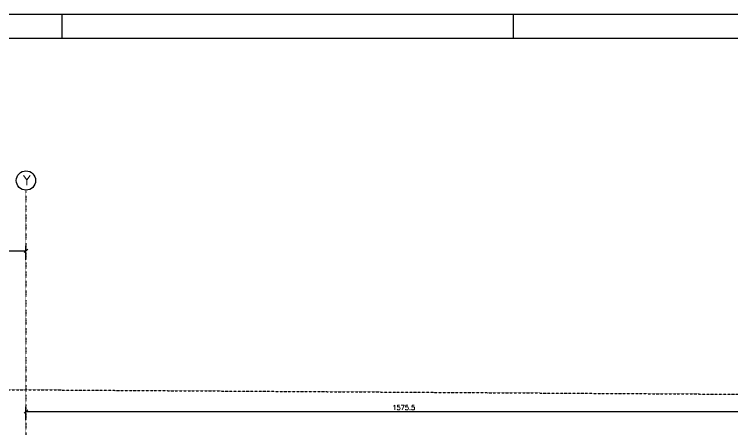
# Model space of a CAD drawing. Extents: x 938 to 7122, y 589 to 4089.
# Drawn here: x 3461 to 4948, y 3230 to 4089 of the extents above; entities that cross this region are included whole.
import ezdxf

# ---------------------------------------------------------------- set-up
doc = ezdxf.new("R2010")
doc.units = 0
doc.header["$MEASUREMENT"] = 0
doc.linetypes.add('ESTILO_TQS_0003', pattern=[1.5, 0.5, -0.4, 0.1, -0.5])
doc.linetypes.add('ESTILO_TQS_0004', pattern=[2, 0.5, -0.4, 0.1, -0.4, 0.1, -0.5])
for name, color, linetype in [('1', 1, 'CONTINUOUS'), ('2', 2, 'CONTINUOUS'), ('3', 3, 'CONTINUOUS'), ('6', 6, 'CONTINUOUS'), ('9', 9, 'CONTINUOUS')]:
    doc.layers.add(name, color=color, linetype=linetype)
doc.styles.get("Standard").update_dxf_attribs({"font": 'ROMANS.SHX'})

msp = doc.modelspace()

# ---------------------------------------------------------------- linework, layer by layer
at = {"layer": '1', "linetype": 'Continuous'}
msp.add_lwpolyline([(937.741357, 589.267032), (7121.975681, 589.267032), (7121.975681, 4089.267032), (937.741357, 4089.267032), (937.741357, 589.267032)], dxfattribs=at)
at = {"layer": '2', "linetype": 'Continuous'}
for p, q in [((3481.262966, 3596.335976), (3488.334034, 3603.407044)), ((3481.262966, 3263.70814), (3488.334034, 3270.779208)), ((3481.262966, 3263.70814), (3488.334034, 3270.779208))]:
    msp.add_line(p, q, dxfattribs=at)
at = {"layer": '2', "linetype": 'ESTILO_TQS_0003'}
msp.add_line((2130.133503, 3320.515893), (5356.753742, 3300.27755), dxfattribs=at)
at = {"layer": '3', "linetype": 'Continuous'}
for p, q in [((3559.011749, 4089.267032), (3559.011749, 4039.267532)), ((4493.495857, 4089.267032), (4493.495857, 4039.267532))]:
    msp.add_line(p, q, dxfattribs=at)
msp.add_circle((3484.7985, 3745.258725), 20, dxfattribs=at)
at = {"layer": '6', "linetype": 'Continuous'}
msp.add_lwpolyline([(1087.743824, 639.268607), (7071.980088, 639.268607), (7071.980088, 4039.267532), (1087.743824, 4039.267532), (1087.743824, 639.268607)], dxfattribs=at)
at = {"layer": '9', "linetype": 'ESTILO_TQS_0004'}
msp.add_line((3484.7985, 3725.258725), (3484.7985, 1507.268327), dxfattribs=at)
at = {"layer": '9', "linetype": 'Continuous'}
for p, q in [((2279.2985, 3599.87151), (3484.7985, 3599.87151)), ((3484.7985, 3581.174068), (3484.7985, 3609.87151)), ((3484.7985, 3248.925744), (3484.7985, 3277.243674)), ((3484.7985, 3267.243674), (5060.2985, 3267.243674))]:
    msp.add_line(p, q, dxfattribs=at)

# ---------------------------------------------------------------- texts
at = {"layer": '2', "linetype": 'Continuous'}
msp.add_text('1575.5', height=10, dxfattribs=at).set_placement((4243.5485, 3270.243674))
at = {"layer": '6', "linetype": 'Continuous'}
msp.add_text('Y', height=20, dxfattribs=at).set_placement((3478.809217, 3735.894545))

doc.saveas('drawing.dxf')
